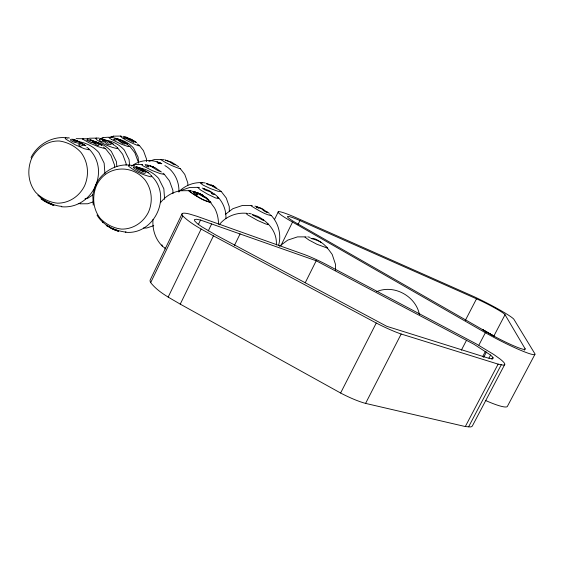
<?xml version="1.0" encoding="UTF-8"?>
<svg xmlns="http://www.w3.org/2000/svg" width="563" height="563" viewBox="0 0 563 563"><rect width="100%" height="100%" fill="white"/><g stroke="black" fill="none" stroke-linecap="round" stroke-linejoin="round"><path stroke-width="0.84" d="M115.239 145.796L117.526 147.787L117.533 148.315L116.801 148.498C109.56 146.999 102.607 143.656 96.435 139.575L95.787 138.287L96.695 138.111M103.501 147.042L105.38 148.745L98.518 146.774L89.524 143.03L82.332 138.977L83.092 138.66M201.885 195.002L206.832 198.077L208.704 199.865L207.916 199.999L204.833 196.846C205.826 198.894 195.262 191.835 198.774 193.369M208.514 199.985L200.203 193.792L190.456 190.667L180.287 190.751A33.062 32.38 72.4 0 0 160.406 202.75M95.682 184.523L92.775 194.664L93.233 205.178M278.516 245.545C281.627 235.235 278.671 223.335 271.275 215.53L270.965 215.347M125.929 231.66L125.725 232.097C114.662 230.739 102.762 225.116 96.984 215.024M182.06 213.82L150.286 279.804A49.157 9.05 25.8 0 0 150.687 282.626C158.323 292.359 169.836 297.933 180.251 304.14L340.608 393.016A34.202 6.566 27.4 0 0 365.584 403.397L465.305 426.55L470.281 426.958A46.792 7.952 27.9 0 0 472.47 425.762L504.751 364.451M150.687 282.626L182.792 215.974A49.523 6.186 26 0 1 189.471 214.024L196.959 216.276L304.449 254.56A29.579 3.343 26.6 0 1 325.407 264.026L476.207 343.852L493.864 354.542L500.021 358.969A47.116 5.426 27.4 0 1 502.85 365.07L498.121 364.127L401.166 334.014A34.47 4.49 27 0 1 376.26 323.028L213.447 235.862C202.884 229.873 191.603 224.51 182.792 215.974M198.218 224.792L200.512 220.049L316.202 260.768L474.046 344.317L490.57 355.056L492.829 357.308L493.054 358.582L491.196 358.765L487.333 357.829L386.781 326.322L215.573 234.862L201.575 226.643L197.071 223.363L194.671 220.949L194.488 219.556L196.494 219.26L200.512 220.049M168.168 297.074L201.139 229.021M208.219 230.971L211.639 223.926M180.251 304.14L213.447 235.862M234.377 245.567L240.112 233.842M274.399 219.711L278.256 211.864M281.014 245.405L292.542 222.075A35.293 3.153 26.4 0 1 295.512 217.445L474.123 296.708A32.943 2.653 27.1 0 1 513.864 319.242L534.547 353.205A39.994 3.864 27.4 0 1 521.359 350.587A39.994 3.864 27.4 0 1 485.362 332.712L292.542 222.075M298.003 224.489L299.945 220.569L476.523 298.826A20.676 1.661 27.1 0 1 505.032 314.71L525.068 348.666L524.252 350.214M305.209 282.795L316.202 260.768M340.608 393.016L376.26 323.028M365.584 403.397L401.166 334.014M465.348 320.354L476.523 298.826M461.322 350.256L466.551 340.214M478.916 345.056L485.362 332.712M482.611 356.71L485.433 351.312M493.61 336.533L505.032 314.71M483.645 357.385L486.467 351.988M488.937 358.152L490.57 355.056M492.02 358.849L492.829 357.308M492.076 359.187L492.885 357.639M465.305 426.55L498.121 364.127M468.613 426.824L501.267 364.754M534.85 354.5L507.298 406.549A39.762 5.672 27.9 0 1 485.32 400.384M102.748 221.315L102.459 221.787L103.015 222.666M306.166 236.939L304.984 237.171L308.805 239.944L316.997 244.3L327.23 248.03L326.751 247.073M31.042 157.499C37.418 144.726 51.676 136.232 66.019 137.745L67.799 138.132M96.146 183.855C103.029 170.286 119.764 161.701 134.663 166.064M219.19 224.82C225.46 216.628 236.284 212.3 246.517 213.3L247.671 213.525M161.722 163.636C147.654 159.076 170.441 165.888 157.753 162.946L161.539 163.587M80.586 203.447L78.25 203.665M246.517 213.3L246.664 214.081L247.833 214.96L257.678 220.485L265.546 223.905L268.269 224.651L268.065 223.891M252.28 205.685L251.239 205.418L251.422 206.072C257.347 209.661 265.363 214.834 271.275 215.53M131.749 165.994C139.603 159.906 151.123 158.872 160.138 163.045M179.224 191.357C186.079 184.643 195.741 181.469 205.228 182.947M225.58 214.172L232.906 208.676L242.364 205.481L251.239 205.418M279.48 246.228L287.714 240.127L297.468 236.889L305.195 236.875M92.972 194.805L87.575 198.366L84.985 198.838M258.403 208C261.295 207.008 263.583 211.716 266.616 212.16A4.455 0.598 35 0 0 267.305 212.328L262.161 208.62L257.298 206.895L256.362 207.247L258.396 208M199.471 187.648L197.873 187.549L200.674 190.076L208.036 194.39L215.552 197.937L218.747 198.626L217.473 197.184M203.546 196.037L199.907 193.721L203.496 196.015M122.101 136.492L120.749 136.063L113.62 136.162L109.138 137.738M99.552 138.906C108.603 135.233 119.384 137.935 126.745 144.072L126.745 143.692L127.618 144.269L124.24 142.08M109.539 137.597L113.62 136.162M87.152 139.019L89.538 138.209L99.116 138.076M131.819 165.888L135.69 164.544L142.355 164.523M148.921 161.412L154.269 159.561L164.178 159.674M93.219 201.864L87.708 203.764L79.918 203.82M180.744 190.54L189.83 187.43L198.246 187.352M102.783 137.773L103.501 137.527M153.748 225.636L146.774 227.994L143.396 228.015M376.788 291.613C394.037 284.118 415.909 296.272 419.435 314.569M142.249 164.466L141.876 165.05L142.798 165.747L152.13 170.54L160.364 173.657L164.136 174.361L162.988 173.186M129.096 165.184L128.343 165.416L128.392 166.015C134.754 171.279 142.861 174.966 150.919 176.831C152.207 176.669 151.299 175.473 150.61 175.009M37.841 195.178C43.759 200.752 53.738 205.959 61.768 206.347M120.749 136.063C118.842 137.548 146.788 150.405 137.365 144.008M66.019 137.745L65.146 138.35L65.885 139.181L75.393 144.888L84.429 148.766L89.088 149.8L88.461 148.477L86.801 147.239M203.567 195.882L200.491 194.059L200.885 194.284M109.841 227.248L109.236 227.163L111.847 228.712M193.925 191.645L193.327 191.821L194.249 192.954L193.348 191.709L194.805 191.92C189.83 190.343 201.378 199.07 196.241 192.433M49.157 202.969L48.657 203.039L49.213 203.384M76.16 138.653L87.532 138.808M61.325 206.741C92.142 209.71 111.305 170.364 88.461 148.477M125.345 232.23C154.192 235.376 172.686 196.17 151.553 176.029M154.6 167.338C155.353 168.562 151.37 165.923 153.516 167.042M307.778 236.847L310.143 237.396M202.342 183.031L200.308 183.038L203.123 185.128L210.414 188.584L217.895 191.237L221.111 191.547L218.81 189.625M104.239 139.821L101.952 139.019L107.385 140.75M149.948 166.155L151.032 166.275M248.705 213.286L251.351 213.94M115.844 138.688C122.593 139.624 128.969 142.932 133.53 148.006L138.097 157.119L138.611 163.249M105.717 140.201C112.804 141.179 119.497 144.656 124.275 149.99L129.068 159.561L129.567 165.17M190.604 191.082L188.943 190.836L193.876 194.474L202.574 199.429L210.956 202.652L209.584 201.244M42.457 199.619L43.175 199.717M151.363 166.345C142.608 162.862 153.305 168.984 146.197 166.085L145.163 164.586L147.844 165.184M116.787 138.702L118.033 139.314M190.245 190.864L189.259 190.674L189.224 191.314C195.769 195.6 203.539 201.301 210.872 202.321L209.893 201.392M127.463 138.174L126.056 137.224L131.109 139.174L136.38 142.467L131.58 139.603M67.968 137.717L69.425 138.034M49.474 203.743L48.854 203.278L50.895 203.89C53.309 206.262 57.292 206.248 49.185 203.595M107.308 225.918L106.182 225.474L113.135 229.331M95.794 141.967C101.812 143.312 107.153 146.929 111.305 151.391L116.372 161.511L116.858 166.557M79.207 141.742C86.709 143.058 93.739 146.809 98.821 152.503L104.141 163.129L104.943 173.946M139.413 167.887C146.767 169.189 153.664 172.855 158.653 178.429L163.854 188.795L164.607 199.337M161.933 244.806C161.257 246.242 164.663 247.593 165.754 248.431M44.801 200.998L44.287 200.857L47.785 202.919M115.929 229.964L116.583 230.161M197.043 192.736L195.889 192.553L197.859 194.819L195.861 193.982M50.776 203.961L52.331 204.475M204.798 188.971C199.422 188.865 215.157 192.588 211.399 193.334L213.257 194.573L214.721 194.319L209.049 190.54A2.738 0.64 -62.8 0 0 208.943 190.54L202.187 188.084M123.339 136.302L126.26 137.266M113.979 229.331L115.288 229.767M254.955 206.086L257.587 207.008M211.85 185.389C212.905 185.783 217.339 187.549 216.185 188.422L211.512 185.635L208.254 184.685C209.929 184.207 204.524 183.798 206.663 183.552L210.449 184.805M127.569 144.811L129.87 146.443L134.846 152.777L138.041 161.468M106.083 140.398L104.964 140.096M212.941 185.565L211.097 184.967L214.482 186.634L213.096 185.642M153.284 166.944L150.504 166.022L157.724 170.526L161.412 171.982L154.607 167.345M140.074 167.964L135.929 166.62L139.708 168.112L139.223 167.767M204.031 197.015L204.538 197.205M114.106 229.718L118.751 231.379L112.846 229.19M129.983 138.85L128.624 138.449M106.681 140.644L109.285 141.651L113.67 144.445L109.285 141.813M151.616 166.521L152.784 167.007M76.498 140.806L77.279 141.13L76.638 140.715M198.514 193.243L198.113 193.067M179.252 168.063L180.413 168.794L184.763 174.396L187.789 182.848L187.852 185.29M269.86 214.524L270.282 214.707M113.437 229.12L112.846 228.845M151.665 166.465L152.742 166.979M95.309 141.77L99.088 143.685M141.024 168.358L148.273 172.785L140.666 168.372M77.701 141.165L85.879 145.824L78.989 141.594L73.028 139.286L75.118 140.476M198.971 193.475L199.949 193.961M49.305 203.672L42.978 200.372L41.071 198.479L41.366 199.316M200.857 194.425L199.485 193.714M198.141 193.25L197.514 192.933M202.898 195.741L203.349 195.973M91.495 140.278L89.918 139.645L96.632 142.207L102.142 145.564L99.63 144.107M122.488 141.229L124.282 142.193M202.553 195.368L201.322 194.692M109.827 137.492L109.201 137.914L111.404 139.385M216.706 188.535L218.226 189.407M111.411 139.385L121.172 144.121L127.984 146.542L129.87 146.443M113.325 144.677L114.599 145.423M174.938 164.283L171.631 162.151L165.149 160.054L169.695 161.848L173.904 164.663L175.607 164.72L174.938 164.283L178.633 166.704M160.99 159.611C164.762 162.58 174.481 167.091 180.413 168.794M164.882 165.599C174.164 170.666 179.513 181.743 178.893 192.117M321.445 242.569C318.194 240.471 314.295 237.663 310.867 238.438C322.268 241.407 324.9 244.307 332.205 254.455L335.485 264.307L335.527 270.346M200.118 194.833L197.845 193.116M266.975 211.794L269.276 213.321M214.482 194.059C221.949 199.569 226.453 209.232 225.897 218.486M148.062 172.567L150.18 174.284M263.104 219.457C265.483 222.469 258.48 217.346 257.481 217.17A2.583 0.647 23.6 0 1 256.038 216.713C247.882 212.758 254.99 215.333 257.72 216.333C266.939 221.076 277.277 230.724 276.356 244.982M117.526 147.787L122.685 154.304L126.084 163.488L126.14 165.107M165.184 248.945L164.804 248.572M200.224 193.813L200.681 194.221M162.334 246.101C155.233 239.205 152.221 229.225 153.002 219.479M105.401 148.512L110.981 155.543L114.571 165.177L114.669 167.718M164.1 174.044L169.512 180.962L172.89 190.301L172.982 193.602M139.533 145.669L143.466 150.694L146.493 158.977L146.577 161.609M220.992 191.174L226.242 197.986L229.254 206.586L229.345 211.554M208.549 199.823L214.686 208.176A33.062 32.38 72.4 0 1 218.472 224.067M299.945 220.569A25.426 2.273 26.4 0 0 297.982 223.997L494.546 336.463A29.023 2.801 27.4 0 0 525.068 348.666M99.412 139.687C99.848 142.186 103.613 141.728 105.225 142.108C106.069 144.353 108.997 145.31 111.157 144.395C111.087 141.214 109.159 143.509 107.765 143.037C106.681 141.573 105.795 141.074 103.289 140.87A1.724 0.366 19.3 0 1 102.367 140.454L102.283 139.891L104.612 140.081L100.932 139.075L99.412 139.687M123.733 142.608C120.208 142.798 117.47 136.133 113.55 139.575L115.633 140.067L117.203 139.483L122.34 143.347L124.472 144.008L125.549 143.769L123.522 142.045L123.733 142.608M133.551 167.134L133.642 167.908C151.405 180.491 147.077 167.183 133.551 167.134M73.014 140.321L75.639 141.735L77.553 141.165L83.627 145.303L81.663 145.641L80.474 146.479L78.531 144.846L80.593 144.037C77.61 142.34 73.338 143.009 70.537 140.166C69.312 137.808 79.974 140.785 73.014 140.321M31.577 158.513C27.024 169.653 27.981 182.623 35.582 192.229C41.345 198.211 49.094 202.314 57.391 203.173C69.158 203.278 79.404 196.234 84.577 185.846C89.376 174.861 88.222 162.193 81.051 152.503C75.47 146.253 67.651 142.157 59.354 141.003C47.32 140.56 36.919 148.083 31.577 158.513M96.449 185.614C91.938 196.431 92.853 209.07 100.27 218.409C105.928 224.257 113.515 228.254 121.636 229.113C133.135 229.254 143.234 222.491 148.365 212.364C153.115 201.702 152.017 189.365 145.022 179.949C131.594 163.636 105.605 165.67 96.449 185.614M133.424 141.278L134.142 142.143L133.452 142.326L125.739 138.174L124.979 138.533L123.142 138.097C123.586 136.598 127.998 137.379 126.555 137.914C128.85 139.103 132.066 140.046 133.424 141.278M143.628 171.701C130.841 167 136.668 165.965 143.628 171.701M91.03 142.165L86.688 140.236L87.807 139.758C91.769 141.088 96.597 140.384 98.856 145.219L97.793 145.578L92.825 142.636L91.03 142.165M92.916 141.51L92.55 141.637L96.245 143.593L93.627 141.285L92.916 141.51M196.332 192.56L194.805 191.92L196.332 192.56M494.546 336.463L482.329 329.468L494.546 336.463"/></g></svg>
